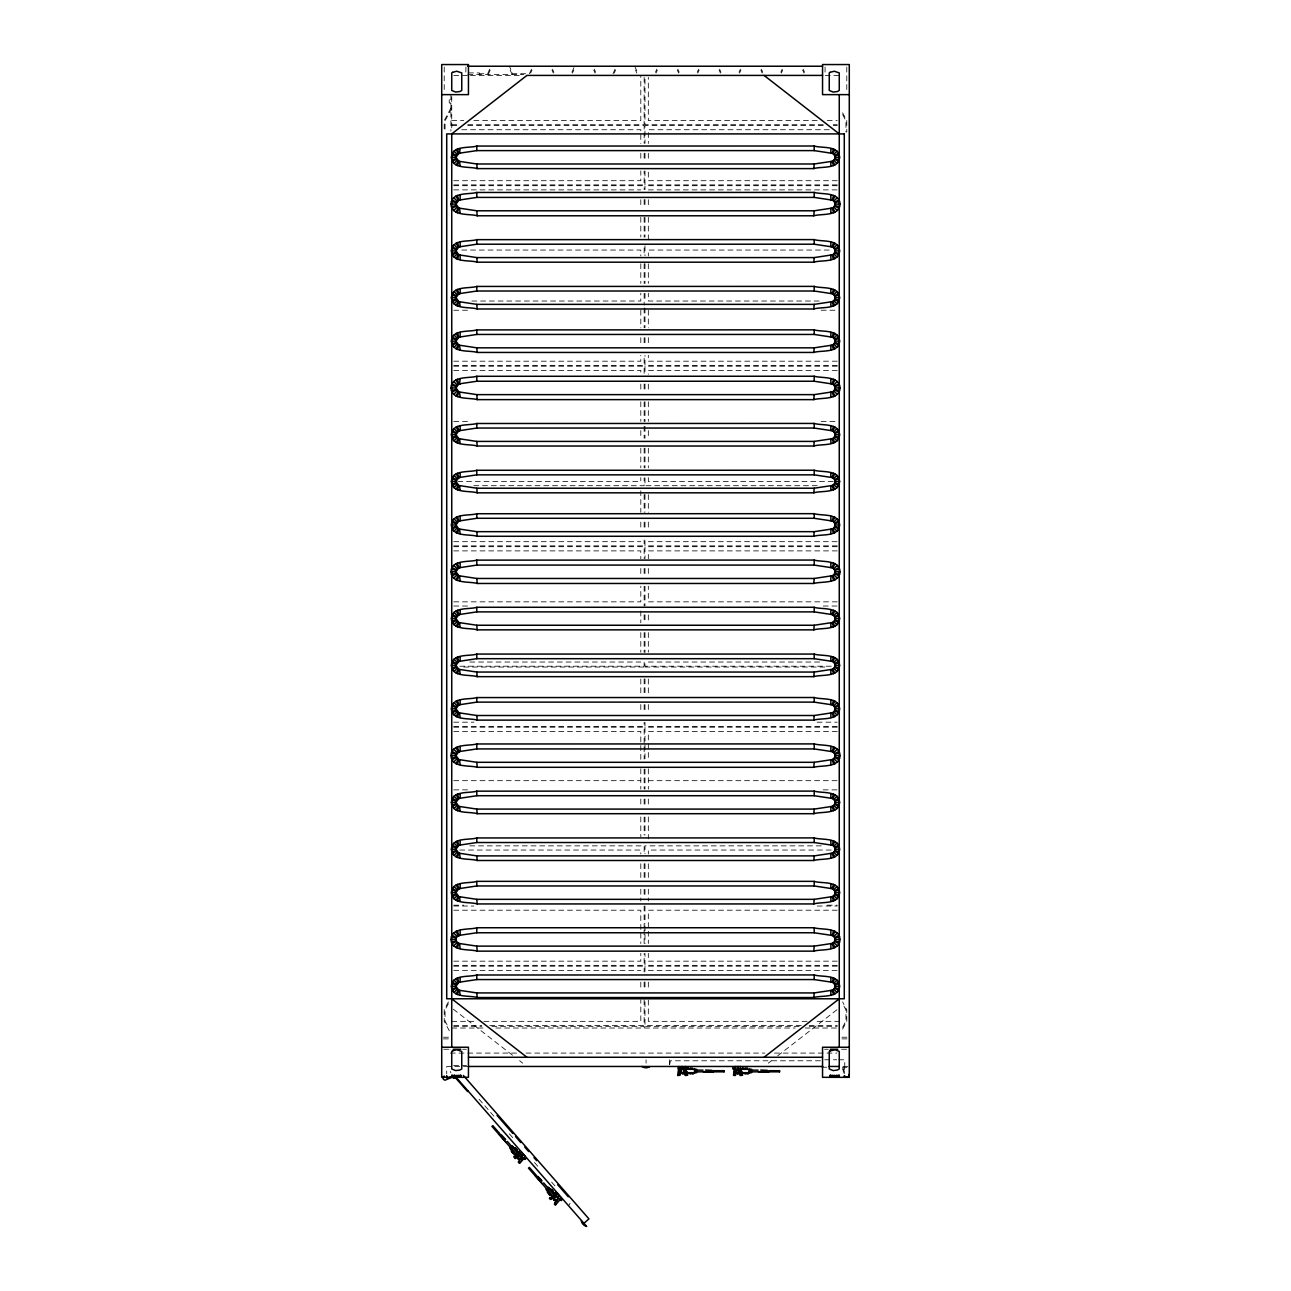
<?xml version="1.0" encoding="UTF-8"?>
<svg xmlns="http://www.w3.org/2000/svg" width="1291" height="1291" viewBox="0 0 1291 1291"><rect width="100%" height="100%" fill="white"/><g stroke="black" fill="none" stroke-linecap="round" stroke-linejoin="round"><path stroke-width="0.75" stroke-dasharray="5 3.75" d="M669.755 1064.349L670.303 1060.782L820.511 1060.782M489.676 69.23L487.659 73.748L479.316 73.748M488.208 74.571L490.209 70.069M531.456 69.23L529.455 73.748L512.737 73.748L509.396 66.228M530.666 73.071L531.989 70.069M571.897 72.231L574.576 66.228M572.446 73.071L573.785 70.069M613.015 73.748L615.016 69.23M614.226 73.071L615.565 70.069M655.457 72.231L656.796 69.23M656.006 73.071L657.345 70.069M697.237 72.231L698.576 69.23M697.785 73.071L699.125 70.069M739.017 72.231L740.356 69.23M739.565 73.071L740.905 70.069M780.797 72.231L782.136 69.23M781.345 73.071L782.685 70.069M450.898 108.089L444.217 120.628L444.217 132.15M451.737 108.299L445.056 120.821L445.056 131.94M448.397 1001.897L444.217 1009.723L444.217 1021.262L450.059 1032.219M448.397 1003.672L445.056 1009.933L445.056 1021.052L448.397 1027.313M842.603 1027.313L845.944 1021.052L845.944 1009.933L842.603 1003.672M842.603 1029.088L846.783 1021.262L846.783 1009.723L842.603 1001.897M568.766 1205.471L570.089 1203.196M768.29 1063.171L771.437 1060.718M777.747 1055.812L837.681 1009.191M468.455 72.909L479.316 72.909L479.316 74.571M467.858 74.571L523.63 74.571M453.738 75.411L469.811 75.411M470.457 75.411L522.903 75.411M825.207 75.411L839.263 75.411M450.898 99.31L451.737 99.31M450.898 102.99L449.236 102.99L449.236 96.309M451.737 120.531L463.808 120.531M473.862 120.531L640.804 120.531L640.804 75.411M817.155 120.531L648.324 120.531L648.324 77.379M827.208 120.531L837.262 120.531M451.737 124.711L457.74 124.711M467.762 124.711L644.144 124.711L644.144 77.379M823.238 124.711L644.984 124.711L644.984 77.379M833.26 124.711L837.262 124.711M451.737 125.55L457.74 125.55M467.762 125.55L644.144 125.55L644.144 143.349M823.238 125.55L644.984 125.55L644.984 143.349M833.26 125.55L837.262 125.55M461.791 129.729L640.804 129.729L640.804 143.446M829.209 129.729L648.324 129.729L648.324 143.446M453.754 180.708L640.804 180.708L640.804 170.896M837.262 180.708L648.324 180.708L648.324 170.896M453.738 184.887L644.144 184.887L644.144 171.041M837.262 184.887L644.984 184.887L644.984 171.041M453.738 185.71L644.144 185.71L644.144 189.664M837.262 185.71L644.984 185.71L644.984 189.664M453.754 189.89L640.804 189.89M648.324 189.89L837.262 189.89M461.791 250.051L640.804 250.051L640.804 255.941M829.209 250.051L648.324 250.051L648.324 255.941M471.844 301.029L640.804 301.029L640.804 293.186M819.172 301.029L648.324 301.029L648.324 293.186M453.754 310.227L469.843 310.227M821.173 310.227L837.262 310.227M453.754 361.19L640.804 361.19L640.804 355.315M837.262 361.19L648.324 361.19L648.324 355.315M453.738 365.369L644.144 365.369L644.144 355.493M837.262 365.369L644.984 365.369L644.984 355.493M453.738 366.208L644.144 366.208L644.144 374.116M837.262 366.208L644.984 366.208L644.984 374.116M453.754 370.388L640.804 370.388L640.804 374.309M837.262 370.388L648.324 370.388L648.324 374.309M453.754 421.366L469.843 421.366M821.173 421.366L837.262 421.366M457.772 481.527L640.804 481.527L640.804 477.605M833.228 481.527L648.324 481.527L648.324 477.605M473.781 485.706L644.144 485.706L644.144 477.799M817.235 485.706L644.984 485.706L644.984 477.799M453.754 541.687L640.804 541.687M648.324 541.687L837.262 541.687M453.738 545.867L644.144 545.867L644.144 539.928M837.262 545.867L644.984 545.867L644.984 539.928M453.738 546.706L644.144 546.706L644.144 558.567M837.262 546.706L644.984 546.706L644.984 558.567M453.754 550.886L640.804 550.886L640.804 558.729M837.262 550.886L648.324 550.886L648.324 558.729M453.754 601.848L640.804 601.848L640.804 586.179M837.262 601.848L648.324 601.848L648.324 586.179M453.738 606.028L467.762 606.028M823.238 606.028L837.262 606.028M469.843 662.025L640.804 662.025M648.324 662.025L821.173 662.025M459.757 666.204L644.144 666.204L644.144 662.251M831.259 666.204L644.984 666.204L644.984 662.251M463.759 667.027L644.144 667.027M644.984 667.027L827.241 667.027M453.754 722.185L473.862 722.185M817.155 722.185L837.262 722.185M453.738 726.365L644.144 726.365L644.144 722.411M837.262 726.365L644.984 726.365L644.984 722.411M453.738 727.204L644.144 727.204L644.144 759.156M837.262 727.204L644.984 727.204L644.984 759.156M453.754 731.384L640.804 731.384L640.804 760.964M837.262 731.384L648.324 731.384L648.324 760.964M453.754 780.684L640.804 780.684M648.324 780.684L837.262 780.684M453.754 789.866L467.826 789.866M823.19 789.866L837.262 789.866M469.779 845.863L644.144 845.863L644.144 853.771M821.237 845.863L644.984 845.863L644.984 853.771M459.774 850.043L640.804 850.043L640.804 853.964M831.226 850.043L648.324 850.043L648.324 853.964M453.738 905.185L463.759 905.185M827.241 905.185L837.262 905.185M453.738 906.024L473.781 906.024M817.235 906.024L837.262 906.024M453.754 910.203L640.804 910.203L640.804 943.527M837.262 910.203L648.324 910.203L648.324 943.527M453.754 961.166L640.804 961.166L640.804 953.339M837.262 961.166L648.324 961.166L648.324 953.339M453.738 965.345L644.144 965.345L644.144 953.484M837.262 965.345L644.984 965.345L644.984 953.484M453.738 966.184L644.144 966.184L644.144 972.123M837.262 966.184L644.984 966.184L644.984 972.123M453.754 970.364L640.804 970.364M648.324 970.364L837.262 970.364M451.737 1021.342L473.862 1021.342M483.915 1021.342L640.804 1021.342L640.804 999.767M807.101 1021.342L648.324 1021.342L648.324 999.767M817.155 1021.342L839.263 1021.342M453.738 1025.522L481.801 1025.522M489.822 1025.522L644.144 1025.522L644.144 999.815M801.211 1025.522L644.984 1025.522L644.984 999.815M809.215 1025.522L837.262 1025.522M453.738 1026.345L481.801 1026.345M491.823 1026.345L644.144 1026.345L644.144 1028.023M799.21 1026.345L644.984 1026.345L644.984 1028.023M809.215 1026.345L837.262 1026.345M451.737 1028.023L485.868 1028.023M495.825 1028.023L795.208 1028.023M805.132 1028.023L839.263 1028.023M443.491 1037.222L450.898 1037.222M841.926 1037.222L849.284 1037.222M443.378 1038.884L449.026 1038.884M841.974 1038.884L847.622 1038.884M443.717 1049.244L449.397 1049.244M462.662 1049.244L466.438 1049.244M824.562 1049.244L828.338 1049.244M841.603 1049.244L847.283 1049.244M516.545 1053.085L450.059 1053.085L450.059 1049.535M526.034 1053.085L764.966 1053.085M774.455 1053.085L836.907 1053.085M824.691 1059.782L836.729 1059.782M838.73 1059.782L844.75 1059.782L844.75 1066.463M453.593 1065.624L466.584 1065.624M468.455 1066.463L446.718 1066.463L446.718 1073.822M842.91 1066.463L848.929 1066.463M821.802 1067.221L826.934 1067.221M842.813 1068.06L844.717 1072.45M453.319 1009.191L513.253 1055.812M519.563 1060.718L522.71 1063.171M479.074 1099.222L494.905 1117.296M509.412 1133.885L513.366 1138.404M534.474 1162.513L538.444 1167.032M551.628 1182.104L555.582 1186.623M842.603 112.785L846.783 120.628L846.783 132.15M842.603 114.56L845.944 120.821L845.944 131.94M803.196 69.23L804.535 72.231M802.663 70.069L803.986 73.071M761.416 69.23L762.755 72.231M760.867 70.069L762.206 73.071M719.636 69.23L720.975 72.231M719.087 70.069L720.426 73.071M677.856 69.23L679.195 72.231M677.307 70.069L678.646 73.071M634.736 66.228L637.415 72.231M635.527 70.069L636.866 73.071M594.296 69.23L595.635 72.231M593.747 70.069L595.086 73.071M552.516 69.23L553.855 72.231M551.967 70.069L553.306 73.071M510.187 70.069L512.188 74.571M842.62 1069.013L844.217 1073.676L844.282 1066.463M846.783 67.051L846.783 92.129M825.062 67.051L825.062 74.571M669.48 1059.782L669.48 1065.285M648.324 153.258L648.324 161.101M648.324 199.702L648.324 207.544M648.324 217.34L648.324 240.868M648.324 263.784L648.324 283.391M648.324 310.227L648.324 327.866M648.324 337.677L648.324 345.52M648.324 384.105L648.324 391.948M648.324 401.759L648.324 421.366M648.324 430.549L648.324 438.391M648.324 448.203L648.324 467.81M648.324 494.647L648.324 512.285M648.324 522.08L648.324 529.923M648.324 568.524L648.324 576.367M648.324 614.968L648.324 622.811M648.324 632.606L648.324 652.213M648.324 679.05L648.324 694.736M648.324 704.547L648.324 712.39M648.324 768.839L648.324 789.091M648.324 799.048L648.324 807.52M648.324 816.961L648.324 838.876M648.324 863.76L648.324 879.445M648.324 889.241L648.324 901.005M648.324 982.128L648.324 989.971M646.065 1059.782L646.065 1063.122M644.984 153.242L644.984 161.149M644.984 199.556L644.984 207.464M644.984 217.356L644.984 237.141M644.984 245.887L644.984 255.763M644.984 263.687L644.984 283.455M644.984 293.347L644.984 301.255M644.984 308.016L644.984 327.801M644.984 337.693L644.984 345.601M644.984 384.008L644.984 391.915M644.984 401.808L644.984 421.576M644.984 426.369L644.984 438.246M644.984 448.122L644.984 467.907M644.984 494.453L644.984 512.253M644.984 522.145L644.984 530.052M644.984 568.46L644.984 576.367M644.984 586.259L644.984 606.028M644.984 614.774L644.984 622.698M644.984 632.574L644.984 652.358M644.984 678.905L644.984 694.719M644.984 704.612L644.984 712.519M644.984 769.129L644.984 789.108M644.984 799.097L644.984 807.085M644.984 817.058L644.984 835.035M644.984 863.663L644.984 879.478M644.984 889.37L644.984 897.277M644.984 906.024L644.984 923.823M644.984 925.792L644.984 943.592M644.984 982.015L644.984 989.923M644.144 153.242L644.144 161.149M644.144 199.556L644.144 207.464M644.144 217.356L644.144 237.141M644.144 247.856L644.144 255.763M644.144 263.687L644.144 283.455M644.144 293.347L644.144 305.209M644.144 308.016L644.144 327.801M644.144 337.693L644.144 345.601M644.144 384.008L644.144 391.915M644.144 401.808L644.144 421.576M644.144 426.369L644.144 438.246M644.144 448.122L644.144 467.907M644.144 494.453L644.144 512.253M644.144 522.145L644.144 530.052M644.144 568.46L644.144 576.367M644.144 586.259L644.144 606.028M644.144 614.774L644.144 622.698M644.144 632.574L644.144 652.358M644.144 678.905L644.144 694.719M644.144 704.612L644.144 712.519M644.144 769.129L644.144 789.108M644.144 799.097L644.144 807.085M644.144 817.058L644.144 835.035M644.144 863.663L644.144 879.478M644.144 889.37L644.144 897.277M644.144 906.024L644.144 927.777M644.144 929.762L644.144 943.592M644.144 982.015L644.144 989.923M640.804 153.258L640.804 161.101M640.804 199.702L640.804 207.544M640.804 217.34L640.804 236.947M640.804 263.784L640.804 283.391M640.804 310.227L640.804 327.866M640.804 337.677L640.804 345.52M640.804 384.105L640.804 391.948M640.804 401.759L640.804 421.366M640.804 430.549L640.804 438.391M640.804 448.203L640.804 467.81M640.804 490.725L640.804 512.285M640.804 522.08L640.804 529.923M640.804 568.524L640.804 576.367M640.804 611.046L640.804 622.811M640.804 632.606L640.804 652.213M640.804 679.05L640.804 694.736M640.804 704.547L640.804 712.39M640.804 768.839L640.804 789.091M640.804 799.048L640.804 807.52M640.804 816.961L640.804 836.858M640.804 863.76L640.804 879.445M640.804 889.241L640.804 901.005M640.804 982.128L640.804 989.971M465.938 67.051L465.744 75.411M451.737 96.599L451.737 130.891M450.898 94.63L450.898 131.182M444.217 67.051L444.217 92.129M450.898 1072.853A13.733 9.715 -41.2 0 1 450.43 1071.433M846.896 1067.463A13.733 9.715 -90 0 1 842.62 1067.463"/><path stroke-width="1.5" d="M678.776 1069.045L679.728 1068.69M687.538 1068.932L686.167 1068.577L687.538 1068.609M734.853 1069.029L733.417 1069.029M742.357 1068.593L741.018 1068.9L742.406 1068.609M451.414 157.308C452.076 145.06 469.375 148.417 476.799 146.061L814.201 146.012C821.625 148.417 838.924 145.076 839.586 157.308C838.876 169.686 821.318 166.136 813.814 168.605L477.186 168.605C469.682 166.136 452.124 169.686 451.414 157.308L455.965 157.308L458.854 153.339L457.45 148.998M451.011 204.107C451.608 191.601 469.133 194.715 476.799 192.456L814.201 192.407C821.851 194.715 839.392 191.601 839.989 204.107C839.344 216.759 821.512 213.435 813.782 215.791L477.218 215.791C469.488 213.435 451.656 216.759 451.011 204.107L455.965 204.107L458.854 200.121L476.799 197.41L814.201 197.41L830.855 199.927C836.229 199.685 836.229 208.513 830.855 208.271L814.201 210.788L476.799 210.788L458.854 208.077L455.965 204.107M451.414 250.89C452.076 238.657 469.375 242.014 476.799 239.658L814.201 239.593C821.625 242.014 838.924 238.657 839.586 250.89C838.876 263.267 821.318 259.717 813.814 262.186L477.186 262.186C469.682 259.717 452.124 263.267 451.414 250.89L455.965 250.89L458.854 246.92L476.799 244.209L814.201 244.209L830.855 246.71C836.229 246.484 836.229 255.311 830.855 255.069L814.201 257.587L476.799 257.587L458.854 254.86L455.965 250.89M451.414 297.688C452.076 285.456 469.375 288.813 476.799 286.441L814.201 286.392C821.625 288.797 838.924 285.456 839.586 297.688C838.876 310.066 821.318 306.516 813.814 308.985L477.186 308.985C469.682 306.516 452.124 310.066 451.414 297.688L455.965 297.688L458.854 293.719L476.799 291.008L814.201 291.008L830.855 293.509C836.229 293.267 836.229 302.11 830.855 301.868L814.201 304.369L476.799 304.369L458.854 301.658L455.965 297.688M451.414 341.147C452.076 328.898 469.375 332.255 476.799 329.899L814.201 329.851C821.625 332.255 838.924 328.898 839.586 341.147C838.876 353.524 821.318 349.974 813.814 352.443L477.186 352.443C469.682 349.974 452.124 353.524 451.414 341.147L455.965 341.147L458.854 337.161L476.799 334.45L814.201 334.45L830.855 336.967C836.229 336.725 836.229 345.552 830.855 345.326L814.201 347.828L476.799 347.828L458.854 345.117L455.965 341.147M451.011 387.929C451.608 375.439 469.133 378.553 476.799 376.294L814.201 376.23C821.851 378.553 839.392 375.439 839.989 387.929C839.344 400.597 821.512 397.273 813.782 399.629L477.218 399.629C469.488 397.273 451.656 400.597 451.011 387.929L455.965 387.929L458.854 383.96L457.321 379.247M451.414 434.728C452.076 422.496 469.375 425.852 476.799 423.496L814.201 423.432C821.625 425.852 838.924 422.496 839.586 434.728C838.876 447.106 821.318 443.555 813.814 446.024L477.186 446.024C469.682 443.555 452.124 447.106 451.414 434.728L455.965 434.728L458.854 430.758L476.799 428.047L814.201 428.047L830.855 430.549C836.229 430.306 836.229 439.15 830.855 438.908L814.201 441.409L476.799 441.409L458.854 438.698L455.965 434.728M451.414 481.527C452.076 469.295 469.375 472.635 476.799 470.279L814.201 470.231C821.625 472.635 838.924 469.295 839.586 481.527C838.876 493.904 821.318 490.354 813.814 492.823L477.186 492.823C469.682 490.354 452.124 493.904 451.414 481.527L455.965 481.527L458.854 477.557L476.799 474.846L814.201 474.846L830.855 477.347C836.229 477.105 836.229 485.949 830.855 485.706L814.201 488.208L476.799 488.208L458.854 485.497L455.965 481.527M451.414 524.985C452.076 512.737 469.375 516.093 476.799 513.737L814.201 513.673C821.625 516.093 838.924 512.737 839.586 524.985C838.876 537.363 821.318 533.812 813.814 536.281L477.186 536.281C469.682 533.812 452.124 537.363 451.414 524.985L455.965 524.985L458.854 520.999L476.799 518.288L814.201 518.288L830.855 520.806C836.229 520.563 836.229 529.391 830.855 529.149L814.201 531.666L476.799 531.666L458.854 528.955L455.965 524.985M451.011 571.768C451.608 559.261 469.133 562.376 476.799 560.133L814.201 560.068C821.851 562.376 839.392 559.277 839.989 571.768C839.344 584.436 821.512 581.111 813.782 583.467L477.218 583.467C469.488 581.111 451.656 584.436 451.011 571.768L455.965 571.768L458.854 567.798L476.799 565.087L814.201 565.087L830.855 567.588C836.229 567.362 836.229 576.189 830.855 575.947L814.201 578.465L476.799 578.465L458.854 575.754L455.965 571.768M814.201 607.335C821.625 609.691 838.924 606.334 839.586 618.567C838.876 630.944 821.318 627.394 813.814 629.863L477.186 629.863C469.682 627.394 452.124 630.944 451.414 618.567C452.076 606.334 469.375 609.691 476.799 607.335M814.201 654.117C821.625 656.474 838.924 653.133 839.586 665.365C838.876 677.743 821.318 674.192 813.814 676.662L477.186 676.662C469.682 674.192 452.124 677.743 451.414 665.365C452.076 653.133 469.375 656.474 476.799 654.117M455.965 618.567L458.854 614.597L476.799 611.886L814.201 611.886L830.855 614.387C836.229 614.145 836.229 622.988 830.855 622.746L814.201 625.247L476.799 625.247L458.854 622.536L455.965 618.567L451.414 618.567M451.414 708.807C452.076 696.575 469.375 699.932 476.799 697.576L814.201 697.511C821.625 699.932 838.924 696.575 839.586 708.807C838.876 721.201 821.318 717.651 813.814 720.12L477.186 720.12C469.682 717.651 452.124 721.201 451.414 708.807L455.965 708.807L458.854 704.838L476.799 702.126L814.201 702.126L830.855 704.644C836.229 704.402 836.229 713.229 830.855 712.987L814.201 715.504L476.799 715.504L458.854 712.793L455.965 708.807M455.965 665.365L458.854 661.395L476.799 658.684L814.201 658.684L830.855 661.186C836.229 660.944 836.229 669.787 830.855 669.545L814.201 672.046L476.799 672.046L458.854 669.335L455.965 665.365L451.414 665.365M451.011 755.606C451.608 743.1 469.133 746.214 476.799 743.971L814.201 743.906C821.851 746.214 839.392 743.116 839.989 755.606C839.344 768.274 821.512 764.95 813.782 767.306L477.218 767.306C469.488 764.95 451.656 768.274 451.011 755.606L455.965 755.606L458.854 751.636L476.799 748.925L814.201 748.925L830.855 751.427C836.229 751.201 836.229 760.028 830.855 759.786L814.201 762.303L476.799 762.303L458.854 759.576L455.965 755.606M451.414 802.405C452.076 790.173 469.375 793.529 476.799 791.157L814.201 791.109C821.625 793.513 838.924 790.173 839.586 802.405C838.876 814.782 821.318 811.232 813.814 813.701L477.186 813.701C469.682 811.232 452.124 814.782 451.414 802.405L455.965 802.405L458.854 798.435L476.799 795.724L814.201 795.724L830.855 798.225C836.229 797.983 836.229 806.827 830.855 806.585L814.201 809.086L476.799 809.086L458.854 806.375L455.965 802.405M451.414 849.204C452.076 836.955 469.375 840.312 476.799 837.956L814.201 837.907C821.625 840.312 838.924 836.971 839.586 849.204C838.876 861.581 821.318 858.031 813.814 860.5L477.186 860.5C469.682 858.031 452.124 861.581 451.414 849.204L455.965 849.204L458.854 845.234L476.799 842.523L814.201 842.523L830.855 845.024C836.229 844.782 836.229 853.609 830.855 853.383L814.201 855.885L476.799 855.885L458.854 853.173L455.965 849.204M814.201 881.414C821.625 883.77 838.924 880.414 839.586 892.646C838.876 905.023 821.318 901.489 813.814 903.942L477.186 903.942C469.682 901.489 452.124 905.023 451.414 892.646C452.076 880.414 469.375 883.77 476.799 881.414M814.201 927.809C821.867 930.053 839.392 926.938 839.989 939.445C839.344 952.112 821.512 948.788 813.782 951.144L477.218 951.144C469.488 948.788 451.656 952.112 451.011 939.445C451.608 926.938 469.133 930.053 476.799 927.809M455.965 892.646L458.854 888.676L476.799 885.965L814.201 885.965L830.855 888.482C836.229 888.24 836.229 897.067 830.855 896.825L814.201 899.343L476.799 899.343L458.854 896.632L455.965 892.646L451.414 892.646M451.414 986.243C452.076 974.011 469.375 977.352 476.799 974.995L814.201 974.947C821.625 977.352 838.924 974.011 839.586 986.243C838.876 998.621 821.318 995.071 813.814 997.54L477.186 997.54C469.682 995.071 452.124 998.621 451.414 986.243L455.965 986.243L458.854 982.273L476.799 979.562L814.201 979.562L830.855 982.064C836.229 981.822 836.229 990.665 830.855 990.423L814.201 992.924L476.799 992.924L458.854 990.213L455.965 986.243M459.499 935.313L476.799 932.764L814.201 932.764L830.855 935.265C836.229 935.023 836.229 943.866 830.855 943.624L814.201 946.125L476.799 946.125L460.145 943.624C454.771 943.866 454.771 935.039 460.145 935.265L458.24 935.717L455.997 931.311M460.145 148.562L459.499 153.177L476.799 150.611L814.201 150.611L830.855 153.129C836.229 152.887 836.229 161.714 830.855 161.488L814.201 163.989L476.799 163.989L458.854 161.278L455.965 157.308M460.145 378.812L459.499 383.814L476.799 381.248L814.201 381.248L830.855 383.766C836.229 383.524 836.229 392.351 830.855 392.109L814.201 394.626L476.799 394.626L458.854 391.915L455.965 387.929M813.814 168.605L814.201 163.989M813.782 215.791L814.201 210.788M813.814 262.186L814.201 257.587M813.814 308.985L814.201 304.369M813.814 352.443L814.201 347.828M813.782 399.629L814.201 394.626M813.814 446.024L814.201 441.409M813.814 492.823L814.201 488.208M813.814 536.281L814.201 531.666M813.782 583.467L814.201 578.465M813.814 629.863L814.201 625.247M813.814 676.662L814.201 672.046M813.814 720.12L814.201 715.504M813.782 767.306L814.201 762.303M813.814 813.701L814.201 809.086M813.814 860.5L814.201 855.885M813.814 903.942L814.201 899.343M813.782 951.144L814.201 946.125M813.814 997.54L814.201 992.924M678.921 1066.463L677.646 1075.451L679.098 1075.451L682.132 1066.463L685.166 1075.451L686.618 1075.451L685.343 1066.463M679.695 1067.98L678.679 1075.177L680.131 1075.177L681.341 1071.578M734.514 1067.98L733.482 1075.177L734.95 1075.177L736.177 1071.578M735.257 1066.463L733.966 1075.451L735.434 1075.451L738.484 1066.463M457.45 165.603L458.854 161.278M457.321 212.789L458.854 208.077M457.45 259.201L458.854 254.86M457.45 305.999L458.854 301.658M457.45 349.441L458.854 345.117M457.321 396.627L458.854 391.915M457.45 443.039L458.854 438.698M457.45 489.838L458.854 485.497M457.45 533.28L458.854 528.955M457.321 580.45L458.854 575.754M457.45 626.877L458.854 622.536M457.45 673.676L458.854 669.335M457.45 717.118L458.854 712.793M457.321 764.288L458.854 759.576M457.45 810.716L458.854 806.375M457.45 857.514L458.854 853.173M457.45 900.957L458.854 896.632M457.321 948.127L458.854 943.414M457.45 994.554L458.854 990.213M832.146 153.339L833.55 148.998M832.146 200.121L833.679 195.409M832.146 246.92L833.55 242.595M832.146 293.719L833.55 289.378M832.146 337.161L833.55 332.836M832.146 383.96L833.679 379.247M832.146 430.758L833.55 426.417M832.146 477.557L833.55 473.216M832.146 520.999L833.55 516.674M832.146 567.798L833.679 563.086M832.146 614.597L833.55 610.256M832.146 661.395L833.55 657.054M832.146 704.838L833.55 700.513M832.146 751.636L833.679 746.924M832.146 798.435L833.55 794.094M832.146 845.234L833.55 840.893M832.146 888.676L833.55 884.351M832.146 935.475L833.679 930.763M832.146 982.273L833.55 977.933M511.752 1151.862L512.592 1151.249M690.604 1068.561L690.604 1069.319M745.504 1068.561L745.504 1069.319M747.118 1073.741L747.408 1072.676M456.175 165.087L458.24 161.02M455.997 212.24L458.24 207.819M456.175 258.684L458.24 254.617M456.175 305.467L458.24 301.416M456.175 348.925L458.24 344.858M455.997 396.079L458.24 391.657M456.175 442.506L458.24 438.456M456.175 489.305L458.24 485.255M456.175 532.763L458.24 528.697M455.997 579.901L458.24 575.496M456.175 626.345L458.24 622.294M456.175 673.144L458.24 669.093M456.175 716.602L458.24 712.535M455.997 763.739L458.24 759.334M456.175 810.183L458.24 806.133M456.175 856.982L458.24 852.915M832.76 153.581L834.825 149.514M456.175 900.44L458.24 896.374M832.76 200.379L835.003 195.958M455.997 947.578L458.24 943.172M832.76 247.178L834.825 243.111M456.175 994.022L458.24 989.971M832.76 293.961L834.825 289.91M832.76 337.419L834.825 333.352M832.76 384.218L835.003 379.796M832.76 431L834.825 426.95M832.76 477.799L834.825 473.749M832.76 521.257L834.825 517.191M832.76 568.056L835.003 563.634M832.76 614.839L834.825 610.788M832.76 661.638L834.825 657.587M832.76 705.096L834.825 701.029M832.76 751.895L835.003 747.473M832.76 798.677L834.825 794.627M832.76 845.476L834.825 841.425M832.76 888.934L834.825 884.868M832.76 935.717L835.003 931.311M832.76 982.516L834.825 978.465M690.491 1068.561L690.491 1069.319M692.46 1073.709L692.509 1072.676M745.375 1068.561L745.375 1069.319M523.049 1153.767L518.304 1161.997L519.272 1163.094L525.179 1156.203M556.841 1200.13L554.936 1203.406L555.888 1204.503M679.518 1069.045L678.566 1068.964M524.533 1157.753L519.789 1163.272L518.821 1162.174M689.717 1069.319L689.781 1068.496M693.38 1073.709L693.461 1072.676M453.964 163.473L457.192 160.262M453.69 210.562L457.192 207.06M453.964 257.07L457.192 253.843M453.964 303.869L457.192 300.642M453.964 347.311L457.192 344.1M453.69 394.384L457.192 390.883M453.964 440.909L457.192 437.681M453.964 487.708L457.192 484.48M453.964 531.15L457.192 527.938M833.808 154.355L837.036 151.128M453.69 578.223L457.192 574.721M833.808 201.138L837.31 197.636M453.964 624.747L457.192 621.52M833.808 247.937L837.036 244.725M453.964 671.546L457.192 668.318M833.808 294.735L837.036 291.508M453.964 714.988L457.192 711.777M833.808 338.194L837.036 334.966M453.69 762.061L457.192 758.559M833.808 384.976L837.31 381.474M453.964 808.586L457.192 805.358M833.808 431.775L837.036 428.547M453.964 855.368L457.192 852.157M833.808 478.574L837.036 475.346M453.964 898.826L457.192 895.599M833.808 522.032L837.036 518.804M453.69 945.9L457.192 942.398M833.808 568.815L837.31 565.313M453.964 992.424L457.192 989.196M833.808 615.613L837.036 612.386M833.808 662.412L837.036 659.185M833.808 705.854L837.036 702.643M833.808 752.653L837.31 749.151M833.808 799.452L837.036 796.224M833.808 846.25L837.036 843.023M833.808 889.693L837.036 886.481M833.808 936.491L837.31 932.99M744.6 1069.319L744.665 1068.496M833.808 983.29L837.036 980.063M748.296 1073.709L748.377 1072.676M519.757 1153.218L518.643 1152.556M518.885 1152.266L519.547 1153.476M523.646 1158.366L524.13 1158.931M554.985 1193.513L555.646 1194.724L555.033 1193.546M560.536 1199.936L559.923 1199.759M468.23 1091.024L467.6 1091.573L455.723 1078.017L453.528 1078.227L452.544 1077.097L446.444 1079.583M499.004 1134.45L499.859 1133.708L492.839 1125.671L491.936 1126.365L518.046 1156.203L519.305 1155.106M501.069 1134.595L505.685 1139.372M510.413 1147.489L509.784 1148.038L517.062 1156.349M511.672 1146.392L512.301 1145.843L520.563 1155.267M511.042 1148.215L512.301 1147.118M510.881 1149.28L513.511 1147.215M511.091 1149.539L513.576 1147.296M513.237 1153.428L513.963 1152.798M514.593 1153.525L513.883 1154.154L511.155 1151.039M519.289 1153.831L516.739 1155.994L519.434 1153.993M535.442 1176.069L536.298 1175.326L529.375 1167.419L528.471 1168.113L554.807 1198.193M537.492 1176.198L542.042 1180.894M546.609 1188.833L545.98 1189.382L554.178 1198.742M547.868 1187.72L548.497 1187.171L555.775 1195.482M547.239 1189.544L548.497 1188.446M547.061 1190.609L549.627 1188.478M547.239 1190.818L549.788 1188.656M550.837 1189.85L551.515 1189.35L553.016 1192.351M549.304 1194.627L550.111 1194.11M549.918 1195.45L550.741 1194.821M583.919 1223.303L588.954 1218.898L463.372 1075.451M519.256 1151.136L518.498 1151.798L520.176 1153.718L518.24 1155.332M518.498 1155.542L518.966 1155.203A2.179 2.179 0 0 1 519.482 1154.961A2.082 2.082 0 0 0 518.288 1156.042A2.179 2.179 0 0 1 518.546 1155.574M518.127 1157.624A2.082 2.082 0 0 0 518.337 1158.124L518.498 1159.35L519.127 1158.802M518.433 1159.27L519.111 1158.785A2.082 2.082 0 0 0 522.177 1157.204A2.082 2.082 0 0 0 519.176 1155.187A2.082 2.082 0 0 0 518.934 1158.802M521.209 1158.802A2.082 2.082 0 0 1 520.725 1159.028A2.114 2.114 0 0 0 521.225 1158.834L521.58 1158.672M525.792 1158.737L525.034 1159.383L523.388 1157.494M555.404 1192.432L554.646 1193.094L556.276 1194.982M553.742 1199.581L554.307 1198.968L554.097 1200.017M555.098 1199.888L554.614 1200.598L553.678 1199.517M561.892 1199.968L561.133 1200.63L559.503 1198.742M764.062 1057.264L839.263 998.782M519.918 1152.492L513.834 1156.462L514.802 1157.559M521.919 1152.476L514.302 1157.43L515.27 1158.527L524.049 1154.912M452.366 161.262L456.417 159.196M452.011 208.238L456.417 205.995M452.366 254.86L456.417 252.794M452.366 301.658L456.417 299.593M452.366 345.1L456.417 343.035M834.583 155.404L838.634 153.339M452.011 392.077L456.417 389.834M834.583 202.203L838.989 199.96M452.366 438.698L456.417 436.632M834.583 249.002L838.634 246.936M452.366 485.497L456.417 483.415M834.583 295.784L838.634 293.719M452.366 528.939L456.417 526.873M834.583 339.243L838.634 337.177M452.011 575.915L456.417 573.672M834.583 386.041L838.989 383.798M452.366 622.536L456.417 620.471M834.583 432.84L838.634 430.758M452.366 669.335L456.417 667.253M834.583 479.623L838.634 477.557M452.366 712.777L456.417 710.712M834.583 523.081L838.634 521.015M452.011 759.754L456.417 757.51M834.583 569.88L838.989 567.62M452.366 806.375L456.417 804.309M834.583 616.678L838.634 614.597M452.366 853.157L456.417 851.092M834.583 663.461L838.634 661.395M452.366 896.616L456.417 894.55M834.583 706.919L838.634 704.854M452.011 943.592L456.417 941.349M834.583 753.718L838.989 751.459M452.366 990.213L456.417 988.131M834.583 800.501L838.634 798.435M834.583 847.299L838.634 845.234M834.583 890.758L838.634 888.692M834.583 937.556L838.989 935.297M834.583 984.339L838.634 982.273M554.436 1197.386L550.934 1198.839L549.982 1197.741M451.834 160.003L456.175 158.599M451.463 206.915L456.175 205.398M451.834 253.601L456.175 252.181M834.825 156.017L839.166 154.597M451.834 300.383L456.175 298.979M834.825 202.8L839.537 201.283M451.834 343.842L456.175 342.438M834.825 249.599L839.166 248.195M451.463 390.753L456.175 389.22M834.825 296.397L839.166 294.994M451.834 437.423L456.175 436.019M834.825 339.856L839.166 338.436M451.834 484.222L456.175 482.818M834.825 386.638L839.537 385.121M451.834 527.68L456.175 526.276M834.825 433.437L839.166 432.033M451.463 574.592L456.175 573.059M834.825 480.236L839.166 478.832M451.834 621.261L456.175 619.858M834.825 523.694L839.166 522.274M451.834 668.06L456.175 666.656M834.825 570.477L839.537 568.944M451.834 711.519L456.175 710.115M834.825 617.276L839.166 615.872M451.463 758.43L456.175 756.897M834.825 664.074L839.166 662.67M451.834 805.1L456.175 803.696M834.825 707.516L839.166 706.112M451.834 851.899L456.175 850.495M834.825 754.315L839.537 752.782M451.834 895.357L456.175 893.937M834.825 801.114L839.166 799.71M451.463 942.269L456.175 940.736M834.825 847.913L839.166 846.509M451.834 988.938L456.175 987.534M834.825 891.355L839.166 889.951M834.825 938.154L839.537 936.62M834.825 984.952L839.166 983.548M458.24 153.581L460.145 153.129L458.24 153.581L456.175 149.514M455.997 195.958L458.24 200.379L460.145 199.911L460.145 194.973M456.175 243.111L458.24 247.178L460.145 246.71L460.145 242.159M456.175 289.91L458.24 293.961L460.145 293.509L460.145 288.958M456.175 333.352L458.24 337.419L460.145 336.967L460.145 332.4M458.24 384.218L460.145 383.75L458.24 384.218L455.997 379.796M456.175 426.95L458.24 431L460.145 430.549L460.145 425.998M456.175 473.749L458.24 477.799L460.145 477.347L460.145 472.796M456.175 517.191L458.24 521.257L460.145 520.806L460.145 516.239M455.997 563.634L458.24 568.056L460.145 567.588L460.145 562.65M456.175 610.788L458.24 614.839L460.145 614.387L460.145 609.836M456.175 657.587L458.24 661.638L460.145 661.186L460.145 656.635M456.175 701.029L458.24 705.096L460.145 704.628L460.145 700.077M455.997 747.473L458.24 751.895L460.145 751.427L460.145 746.472M456.175 794.627L458.24 798.677L460.145 798.225L460.145 793.675M456.175 841.425L458.24 845.476L460.145 845.024L460.145 840.473M456.175 884.868L458.24 888.934L460.145 888.466L460.145 883.915M456.175 978.465L458.24 982.516L460.145 982.064L460.145 977.513M458.24 200.379L459.499 199.976M458.24 247.178L459.499 246.775M458.24 293.961L459.499 293.557M458.24 337.419L459.499 337.016M458.24 431L459.499 430.597M458.24 477.799L459.499 477.396M458.24 521.257L459.499 520.854M458.24 568.056L459.499 567.653M458.24 614.839L459.499 614.435M458.24 661.638L459.499 661.234M458.24 705.096L459.499 704.692M458.24 751.895L459.499 751.491M458.24 798.677L459.499 798.274M458.24 845.476L459.499 845.072M458.24 888.934L459.499 888.531M458.24 935.717L460.177 935.265M458.24 982.516L459.499 982.112M678.146 1068.674L678.146 1067.673L688.087 1067.592L688.087 1068.593L685.553 1068.593L685.618 1071.11A2.501 2.501 0 0 1 685.101 1072.305M682.842 1068.641L683.407 1068.625A2.098 2.098 0 0 0 681.051 1071.175A2.098 2.098 0 0 0 684.004 1072.74A2.098 2.098 0 0 0 684.746 1069.497A2.179 2.179 0 0 1 685.231 1070.497L685.295 1071.062A2.179 2.179 0 0 1 684.827 1072.095M685.602 1068.609L688.087 1068.593M732.901 1068.658L735.467 1068.658M682.455 1073.563L683.859 1073.547L683.859 1072.724L682.455 1073.563L682.681 1072.724M467.616 66.228L822.545 66.228M822.545 75.411L526.938 75.411L451.737 133.909L451.737 1047.243M441.716 94.63L468.455 94.63L468.455 64.55L441.716 64.55L441.716 1077.323L468.455 1077.323L468.455 1047.243L441.716 1047.243M849.284 94.63L822.545 94.63L822.545 64.55L849.284 64.55L849.284 1077.323L822.545 1077.323L822.545 1047.243L849.284 1047.243M835.035 157.308L839.586 157.308M835.035 204.107L839.989 204.107M835.035 250.89L839.586 250.89M835.035 297.688L839.586 297.688M835.035 341.147L839.586 341.147M835.035 387.929L839.989 387.929M835.035 434.728L839.586 434.728M835.035 481.527L839.586 481.527M835.035 524.985L839.586 524.985M835.035 571.768L839.989 571.768M835.035 618.567L839.586 618.567M835.035 665.365L839.586 665.365M835.035 708.807L839.586 708.807M835.035 755.606L839.989 755.606M835.035 802.405L839.586 802.405M835.035 849.204L839.586 849.204M835.035 892.646L839.586 892.646M451.011 939.445L455.965 939.445M835.035 939.445L839.989 939.445M835.035 986.243L839.586 986.243M453.189 1049.244L460.758 1049.244M830.242 1049.244L837.811 1049.244M468.455 1057.264L822.545 1057.264M468.455 1066.463L822.803 1066.463M828.838 1066.463L838.876 1066.463M690.169 1068.286L692.638 1068.286M745.068 1068.286L747.554 1068.286M689.717 1068.561L693.025 1069.319M744.6 1068.561L747.941 1069.319M685.343 1069.319L696.591 1069.319L696.591 1070.158M740.405 1069.319L751.54 1069.319L751.54 1070.158M694.978 1070.158L702.966 1070.158M748.78 1070.158L758.107 1070.158M724.041 1070.691L713.536 1070.691L713.536 1071.837M779.522 1070.691L768.855 1070.691L768.855 1071.837M695.623 1071.837L724.041 1071.837M740.437 1070.417A2.501 2.501 0 0 1 740.308 1071.691L740.614 1071.837M748.78 1071.837L779.522 1071.837M685.327 1072.676L696.591 1072.676L696.591 1071.837M689.346 1072.676L689.346 1073.628L693.461 1073.628M744.229 1072.676L744.229 1073.628L748.377 1073.628M686.199 1075.177L687.667 1075.177L687.151 1071.578M703.159 1071.643L713.358 1071.659M758.301 1071.643L768.661 1071.659M741.018 1068.9L742.406 1068.932M459.499 943.576L460.145 948.578M459.499 161.423L460.145 166.039M459.499 208.222L460.145 213.225M459.499 301.82L460.145 306.419M459.499 345.262L460.145 349.877M459.499 392.061L460.145 397.063M459.499 438.859L460.145 443.459M459.499 485.658L460.145 490.257M459.499 529.1L460.145 533.716M459.499 575.899L460.145 580.902M459.499 622.698L460.145 627.297M459.499 669.496L460.145 674.096M459.499 712.939L460.145 717.554M459.499 759.737L460.145 764.74M459.499 806.536L460.145 811.135M459.499 853.319L460.145 857.934M459.499 896.777L460.145 901.392M459.499 990.375L460.145 994.974M834.825 158.599L839.166 160.003M834.825 205.398L839.537 206.915M834.825 252.181L839.166 253.601M451.834 154.597L456.175 156.017M834.825 298.979L839.166 300.383M451.463 201.283L456.175 202.8M834.825 342.438L839.166 343.842M451.834 248.195L456.175 249.599M834.825 389.22L839.537 390.753M451.834 294.994L456.175 296.397M834.825 436.019L839.166 437.423M451.834 338.436L456.175 339.856M834.825 482.818L839.166 484.222M451.463 385.121L456.175 386.638M834.825 526.276L839.166 527.68M451.834 432.033L456.175 433.437M834.825 573.059L839.537 574.592M451.834 478.832L456.175 480.236M834.825 619.858L839.166 621.261M451.834 522.274L456.175 523.694M834.825 666.656L839.166 668.06M451.463 568.944L456.175 570.477M834.825 710.115L839.166 711.519M451.834 615.872L456.175 617.276M834.825 756.897L839.537 758.43M451.834 662.67L456.175 664.074M834.825 803.696L839.166 805.1M451.834 706.112L456.175 707.516M834.825 850.495L839.166 851.899M451.463 752.782L456.175 754.315M834.825 893.937L839.166 895.357M451.834 799.71L456.175 801.114M834.825 940.736L839.537 942.269M451.834 846.509L456.175 847.913M834.825 987.534L839.166 988.938M451.834 889.951L456.175 891.355M451.463 936.62L456.175 938.154M451.834 983.548L456.175 984.952M834.583 159.196L838.634 161.262M834.583 205.995L838.989 208.238M834.583 252.794L838.634 254.86M834.583 299.593L838.634 301.658M834.583 343.035L838.634 345.1M452.366 153.339L456.417 155.404M834.583 389.834L838.989 392.077M452.011 199.96L456.417 202.203M834.583 436.632L838.634 438.698M452.366 246.936L456.417 249.002M834.583 483.415L838.634 485.497M452.366 293.719L456.417 295.784M834.583 526.873L838.634 528.939M452.366 337.177L456.417 339.243M834.583 573.672L838.989 575.915M452.011 383.798L456.417 386.041M834.583 620.471L838.634 622.536M452.366 430.758L456.417 432.84M834.583 667.253L838.634 669.335M452.366 477.557L456.417 479.623M834.583 710.712L838.634 712.777M452.366 521.015L456.417 523.081M834.583 757.51L838.989 759.754M452.011 567.62L456.417 569.88M834.583 804.309L838.634 806.375M452.366 614.597L456.417 616.678M834.583 851.092L838.634 853.157M452.366 661.395L456.417 663.461M834.583 894.55L838.634 896.616M452.366 704.854L456.417 706.919M834.583 941.349L838.989 943.592M452.011 751.459L456.417 753.718M834.583 988.131L838.634 990.213M452.366 798.435L456.417 800.501M452.366 845.234L456.417 847.299M452.366 888.692L456.417 890.758M452.011 935.297L456.417 937.556M452.366 982.273L456.417 984.339M764.062 75.411L839.263 133.909M451.737 998.782L526.938 1057.264M833.808 160.262L837.036 163.473M833.808 207.06L837.31 210.562M833.808 253.843L837.036 257.07M833.808 300.642L837.036 303.869M833.808 344.1L837.036 347.311M833.808 390.883L837.31 394.384M833.808 437.681L837.036 440.909M833.808 484.48L837.036 487.708M833.808 527.938L837.036 531.15M453.964 151.128L457.192 154.355M833.808 574.721L837.31 578.223M453.69 197.636L457.192 201.138M833.808 621.52L837.036 624.747M453.964 244.725L457.192 247.937M833.808 668.318L837.036 671.546M453.964 291.508L457.192 294.735M833.808 711.777L837.036 714.988M453.964 334.966L457.192 338.194M833.808 758.559L837.31 762.061M453.69 381.474L457.192 384.976M833.808 805.358L837.036 808.586M453.964 428.547L457.192 431.775M833.808 852.157L837.036 855.368M453.964 475.346L457.192 478.574M833.808 895.599L837.036 898.826M453.964 518.804L457.192 522.032M833.808 942.398L837.31 945.9M453.69 565.313L457.192 568.815M833.808 989.196L837.036 992.424M453.964 612.386L457.192 615.613M453.964 659.185L457.192 662.412M453.964 702.643L457.192 705.854M453.69 749.151L457.192 752.653M453.964 796.224L457.192 799.452M453.964 843.023L457.192 846.25M453.964 886.481L457.192 889.693M453.69 932.99L457.192 936.491M453.964 980.063L457.192 983.29M538.621 1177.376L540.897 1179.732M524.743 1159.028L523.517 1158.188L524.533 1159.27M554.743 1193.739L555.679 1194.756M499.262 1134.499L506.088 1142.277M535.7 1176.101L542.414 1183.766M497.051 1115.424L512.866 1133.514M515.512 1136.532L520.789 1142.551M524.743 1147.07L528.697 1151.588M533.974 1157.624L536.62 1160.641M557.728 1184.751L568.282 1196.805M454.384 1075.322L586.679 1226.45A13.733 9.715 -41.2 0 1 581.305 1220.931M453.948 1077.243L452.883 1076.032L447.138 1078.372A2.082 2.082 0 0 0 446.508 1076.5M515.722 1148.151L517.352 1150.023M551.886 1189.463L553.5 1191.319M515.254 1148.038L517.449 1150.539M507.347 1141.438L519.628 1155.461M543.672 1182.927L554.275 1195.046M547.319 1192.368L550.031 1195.45M747.134 1068.496L747.166 1069.319M692.218 1068.496L692.266 1069.319M832.76 161.02L834.825 165.087M832.76 207.819L835.003 212.24M832.76 254.617L834.825 258.684M832.76 301.416L834.825 305.467M832.76 344.858L834.825 348.925M832.76 391.657L835.003 396.079M832.76 438.456L834.825 442.506M832.76 485.255L834.825 489.305M832.76 528.697L834.825 532.763M832.76 575.496L835.003 579.901M832.76 622.294L834.825 626.345M832.76 669.093L834.825 673.144M832.76 712.535L834.825 716.602M832.76 759.334L835.003 763.739M832.76 806.133L834.825 810.183M832.76 852.915L834.825 856.982M832.76 896.374L834.825 900.44M832.76 943.172L835.003 947.578M832.76 989.971L834.825 994.022M747.021 1068.496L747.053 1069.319M745.375 1073.709L745.343 1072.676M690.491 1073.709L690.443 1072.676M739.84 1071.578L741.066 1075.177L742.535 1075.177L742.018 1071.578M736.967 1066.463L740.017 1075.451L741.486 1075.451L740.195 1066.463M832.146 161.278L833.55 165.603M832.146 208.077L833.679 212.789M832.146 254.86L833.55 259.201M832.146 301.658L833.55 305.999M832.146 345.117L833.55 349.441M832.146 391.915L833.679 396.627M832.146 438.698L833.55 443.039M832.146 485.497L833.55 489.838M832.146 528.955L833.55 533.28M832.146 575.754L833.679 580.45M832.146 622.536L833.55 626.877M832.146 669.335L833.55 673.676M832.146 712.793L833.55 717.118M832.146 759.576L833.679 764.288M832.146 806.375L833.55 810.716M832.146 853.173L833.55 857.514M832.146 896.632L833.55 900.957M832.146 943.414L833.679 948.127M832.146 990.213L833.55 994.554M457.321 195.409L458.854 200.121M457.45 242.595L458.854 246.92M457.45 289.378L458.854 293.719M457.45 332.836L458.854 337.161M457.45 426.417L458.854 430.758M457.45 473.216L458.854 477.557M457.45 516.674L458.854 520.999M457.321 563.086L458.854 567.798M457.45 610.256L458.854 614.597M457.45 657.054L458.854 661.395M457.45 700.513L458.854 704.838M457.321 746.924L458.854 751.636M457.45 794.094L458.854 798.435M457.45 840.893L458.854 845.234M457.45 884.351L458.854 888.676M457.321 930.763L458.854 935.475M457.45 977.933L458.854 982.273M476.799 163.989L477.186 168.605M476.799 210.788L477.218 215.791M476.799 257.587L477.186 262.186M476.799 304.369L477.186 308.985M476.799 347.828L477.186 352.443M476.799 394.626L477.218 399.629M476.799 441.409L477.186 446.024M476.799 488.208L477.186 492.823M476.799 531.666L477.186 536.281M476.799 578.465L477.218 583.467M476.799 625.247L477.186 629.863M476.799 672.046L477.186 676.662M476.799 715.504L477.186 720.12M476.799 762.303L477.218 767.306M476.799 809.086L477.186 813.701M476.799 855.885L477.186 860.5M476.799 899.343L477.186 903.942M476.799 946.125L477.218 951.144M476.799 992.924L477.186 997.54M742.954 1067.592L742.971 1068.593L740.405 1068.593L740.485 1071.11A2.517 2.517 0 0 1 740.324 1071.74M738.452 1072.724L738.452 1073.563M738.21 1072.724L738.21 1073.563M738.113 1072.724L738.081 1073.563M737.694 1072.724L737.742 1073.563M737.516 1072.724L737.516 1073.563M732.949 1067.673L732.949 1068.674M683.439 1072.724L683.278 1073.563M683.246 1072.724L683.036 1073.563M682.955 1072.724L682.858 1073.563M680.615 1070.804L680.664 1071.143A2.501 2.501 0 0 0 683.439 1073.289M844.282 1075.661L844.282 1077.323M839.263 94.63L839.263 1047.243M839.263 1075.322L839.263 1077.323M839.037 1075.322L839.037 1077.323M838.763 1075.322L838.763 1077.323M837.924 1075.322L837.924 1077.323M836.762 1075.322L836.762 1077.323M836.084 1075.322L836.084 1077.323M834.664 1075.322L834.664 1077.323M833.244 1075.322L833.244 1077.323M832.582 1075.322L832.582 1077.323M831.42 1075.322L831.42 1077.323M830.855 148.562L830.855 153.129M830.855 161.488L830.855 166.039M830.855 194.973L830.855 199.927M830.855 208.271L830.855 213.225M830.855 242.159L830.855 246.71M830.855 255.069L830.855 259.636M830.855 288.958L830.855 293.509M830.855 301.868L830.855 306.419M830.855 332.4L830.855 336.967M830.855 345.326L830.855 349.877M830.855 378.812L830.855 383.766M830.855 392.109L830.855 397.063M830.855 425.998L830.855 430.549M830.855 438.908L830.855 443.459M830.855 472.796L830.855 477.347M830.855 485.706L830.855 490.257M830.855 516.239L830.855 520.806M830.855 529.149L830.855 533.716M830.855 562.65L830.855 567.588M830.855 575.947L830.855 580.902M830.855 609.836L830.855 614.387M830.855 622.746L830.855 627.297M830.855 656.635L830.855 661.186M830.855 669.545L830.855 674.096M830.855 700.077L830.855 704.644M830.855 712.987L830.855 717.554M830.855 746.472L830.855 751.427M830.855 759.786L830.855 764.74M830.855 793.675L830.855 798.225M830.855 806.585L830.855 811.135M830.855 840.473L830.855 845.024M830.855 853.383L830.855 857.934M830.855 883.915L830.855 888.482M830.855 896.825L830.855 901.392M830.855 930.311L830.855 935.265M830.855 943.624L830.855 948.578M830.855 977.513L830.855 982.064M830.855 990.423L830.855 994.974M830.581 1075.322L830.581 1077.323M830.291 1075.322L830.291 1077.323M830.081 1075.322L830.081 1077.323M814.201 146.012L814.201 150.611M814.201 192.407L814.201 197.41M814.201 239.593L814.201 244.209M814.201 286.392L814.201 291.008M814.201 329.851L814.201 334.45M814.201 376.23L814.201 381.248M814.201 423.432L814.201 428.047M814.201 470.231L814.201 474.846M814.201 513.673L814.201 518.288M814.201 560.068L814.201 565.087M814.201 611.886L814.201 607.27L476.799 607.27L476.799 611.886M814.201 658.684L814.201 654.069L476.799 654.069L476.799 658.684M814.201 697.511L814.201 702.126M814.201 743.906L814.201 748.925M814.201 791.109L814.201 795.724M814.201 837.907L814.201 842.523M814.201 885.965L814.201 881.35L476.799 881.35L476.799 885.965M814.201 932.764L814.201 927.745L476.799 927.745L476.799 932.764M814.201 974.947L814.201 979.562M779.603 1070.691L779.603 1071.837M767.387 1070.368L760.754 1070.045M751.54 1071.837L751.54 1072.676L739.001 1072.676L739.001 1071.837M750.571 1070.158L750.571 1071.837M749.829 1069.319L749.893 1072.676M749.651 1069.319L749.49 1072.676M740.921 1069.319L740.969 1072.676M740.647 1069.319L740.647 1072.676M724.122 1070.691L724.122 1071.837M712.099 1070.368L705.564 1070.045M695.639 1070.158L695.639 1071.837M694.929 1069.319L694.961 1072.676M694.768 1069.319L694.671 1072.676M694.574 1069.319L694.574 1072.676M686.054 1069.319L686.118 1072.676M685.844 1069.319L685.779 1072.676M476.799 146.012L476.799 150.611M476.799 192.407L476.799 197.41M476.799 239.593L476.799 244.209M476.799 286.392L476.799 291.008M476.799 329.851L476.799 334.45M476.799 376.23L476.799 381.248M476.799 423.432L476.799 428.047M476.799 470.231L476.799 474.846M476.799 513.673L476.799 518.288M476.799 560.068L476.799 565.087M476.799 697.511L476.799 702.126M476.799 743.906L476.799 748.925M476.799 791.109L476.799 795.724M476.799 837.907L476.799 842.523M476.799 974.947L476.799 979.562M460.919 1075.322L460.919 1077.323M460.709 1075.322L460.709 1077.323M460.419 1075.322L460.419 1077.323M460.145 255.069L460.145 259.636M460.145 930.311L460.145 935.265M459.58 1075.322L459.58 1077.323M458.418 1075.322L458.418 1077.323M457.756 1075.322L457.756 1077.323M456.336 1075.322L456.336 1077.323M454.916 1075.322L454.916 1077.323M454.238 1075.322L454.238 1077.323M453.076 1075.322L453.076 1077.323M452.237 1075.322L452.237 1077.323M451.963 1075.322L451.963 1077.323M451.737 1075.322L451.737 1077.323M446.718 1075.661L446.718 1077.323M557.067 1200.678A2.501 2.501 0 0 1 554.049 1197.16M554.823 1199.92A2.179 2.179 0 0 0 556.954 1200.356A2.179 2.179 0 0 1 554.307 1197.225M554.436 1199.468A2.179 2.179 0 0 1 554.339 1197.306M557.018 1200.662A2.501 2.501 0 0 1 554.033 1197.096M554.904 1196.144A2.501 2.501 0 0 1 555.501 1195.886M522.306 1157.478A2.179 2.179 0 0 1 522.113 1158.011M521.354 1158.866A2.179 2.179 0 0 1 520.854 1159.108M518.094 1157.64A2.114 2.114 0 0 0 519.644 1159.092A2.179 2.179 0 0 1 518.708 1158.656M518.337 1158.237A2.179 2.179 0 0 1 517.981 1157.156M519.644 1159.06A2.082 2.082 0 0 1 518.692 1158.543M518.256 1156.026A2.114 2.114 0 0 1 519.498 1155.009M445.685 1080.018A2.082 2.082 0 0 1 444.249 1079.938M443.539 1079.437A2.082 2.082 0 0 1 444.33 1076.065M455.061 1076.726A13.733 9.715 -41.2 0 1 453.722 1076.081M685.053 1069.238A2.501 2.501 0 0 1 684.165 1073.095A2.501 2.501 0 0 1 680.664 1071.24A2.501 2.501 0 0 1 683.375 1068.351M740.017 1072.272A2.501 2.501 0 0 1 735.999 1072.369A2.517 2.517 0 0 0 740.001 1072.321M738.291 1072.966A2.179 2.179 0 0 0 739.727 1072.111A2.114 2.114 0 0 1 736.306 1072.127A2.179 2.179 0 0 0 737.71 1072.966M848.8 1074.499A2.082 2.082 0 0 1 846.783 1077.323M845.944 1077.114A2.082 2.082 0 0 1 844.943 1076.097M649.583 1066.866A13.733 9.715 -90 0 1 641.885 1066.463M559.148 1195.821L554.388 1204.035L555.34 1205.132L561.262 1198.242L557.034 1193.417L549.433 1198.371L550.386 1199.468L559.148 1195.821M452.641 72.312L451.737 72.909L451.737 90.451L455.675 92.064L459.903 91.516L461.758 90.451L461.758 72.909L456.756 71.231L452.641 72.312M830.129 72.312L829.242 72.909L829.242 90.451L833.179 92.064L837.391 91.516L839.263 90.451L839.263 72.909L834.244 71.231L830.129 72.312M452.641 1050.826L451.737 1051.423L451.737 1068.964L455.675 1070.578L459.903 1070.029L461.758 1068.964L461.758 1051.423L456.756 1049.744L452.641 1050.826M830.129 1050.826L829.242 1051.423L829.242 1068.964L833.179 1070.578L837.391 1070.029L839.263 1068.964L839.263 1051.423L835.325 1049.825L830.129 1050.826M738.694 1072.724L737.29 1073.563L738.694 1072.724M844.282 133.909L446.718 133.909L446.718 998.782L844.282 998.782L844.282 133.909M555.227 1200.033L555.162 1199.952A2.082 2.082 0 0 1 555.291 1196.467A2.082 2.082 0 0 1 558.293 1198.468A2.082 2.082 0 0 1 555.065 1200.065M522.306 1158.221A2.501 2.501 0 0 0 522.548 1157.624A2.501 2.501 0 0 1 522.306 1158.221M520.838 1159.431A2.501 2.501 0 0 0 521.935 1158.753A2.501 2.501 0 0 1 520.838 1159.431M517.61 1157.091A2.501 2.501 0 0 0 519.595 1159.479A2.501 2.501 0 0 1 517.61 1157.091M520.676 1154.59A2.501 2.501 0 0 0 517.885 1155.897A2.501 2.501 0 0 1 520.676 1154.59M681.922 1072.514A2.066 2.066 0 0 0 685.182 1071.014A2.066 2.066 0 0 0 682.261 1068.932A2.066 2.066 0 0 0 681.922 1072.514M736.467 1072.337A2.082 2.082 0 0 0 739.969 1071.401A2.082 2.082 0 0 0 737.403 1068.835A2.082 2.082 0 0 0 736.467 1072.337"/></g></svg>
